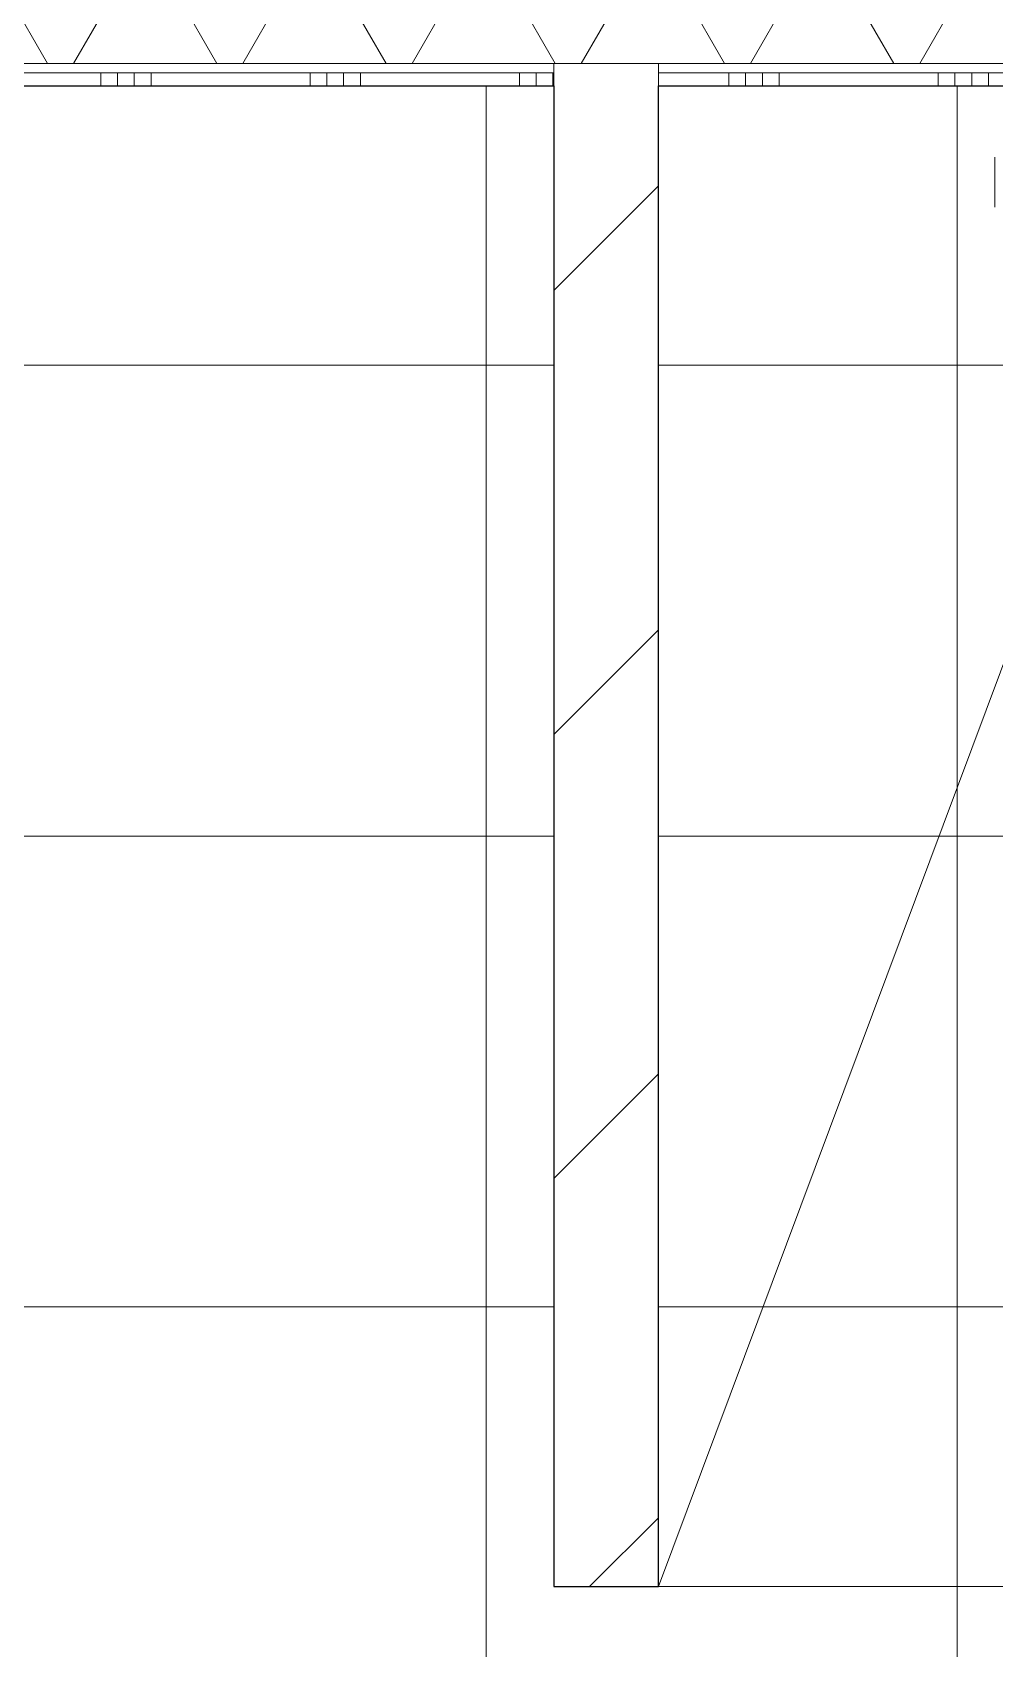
# Model space of a CAD drawing. Header units: millimetres. Extents: x -7971 to 7092, y -1127 to 14057.
# Drawn here: x 2639 to 3558, y 5658 to 7202 of the extents above; entities that cross this region are included whole.
import ezdxf

# ---------------------------------------------------------------- set-up
doc = ezdxf.new("R2010")
doc.units = ezdxf.units.MM
for name, color, linetype, lineweight in [('A-DETL', 90, 'Continuous', 9), ('A-FLOR-PATT', 8, 'Continuous', 9), ('A-WALL', 113, 'Continuous', 9), ('A-WALL-PATT', 111, 'Continuous', 25), ('I-WALL', 2, 'Continuous', 9), ('P-SANR-FIXT', 6, 'Continuous', 9)]:
    doc.layers.add(name, color=color, linetype=linetype, lineweight=lineweight)

# ---------------------------------------------------------------- blocks, each defined once
blk = doc.blocks.new('Plumbing_Fixtures-Grohe-Allure-Rainshower_Shower_System_Wall_Mounted-12-METRIC - Allure 27 469 000-445960-1ste verdieping')
at = {"layer": 'P-SANR-FIXT'}
for p, q in [((3558.3, 7082.9), (3558.3, 7058.9)), ((3558.3, 7058.9), (3558.3, 7034.9))]:
    blk.add_line(p, q, dxfattribs=at)

msp = doc.modelspace()

# ---------------------------------------------------------------- hatches: boundary and pattern name
at = {"layer": 'A-FLOR-PATT'}
h = msp.add_hatch(dxfattribs=at)
h.set_pattern_fill('FP_66', color=256, style=0, pattern_type=2)
h.set_pattern_definition([(270, (3072.24, 4633.88), (450, 3e-14), []), (0, (3072.24, 4633.88), (0, 450), [])])
h.paths.add_polyline_path([(2302.2, 2116.9), (3502.2, 2116.9), (3502.2, 2226.9), (2627.2, 2226.9), (2553.2, 2233), (2481.1, 2251.3), (2413.1, 2281.1), (2350.8, 2321.8), (2302.2, 2366.5), (2302.2, 2226.9)])
h.paths.add_polyline_path([(2124.7, 2709.7), (2178.8, 2709.7), (2178.8, 2714), (2191, 2787.3), (2215.1, 2857.6), (2250.5, 2923), (2296.2, 2981.7), (2350.8, 3032), (2413.1, 3072.6), (2481.1, 3102.5), (2557.8, 3121.1), (2627.2, 3126.9), (3527.2, 3126.9), (3601.3, 3120.7), (3676.7, 3101), (3741.4, 3072.6), (3803.6, 3032), (3858.3, 2981.7), (3904, 2923), (3939.3, 2857.6), (3964.6, 2780.4), (3975.7, 2709.7), (4237.2, 2709.7), (4237.2, 4119.9), (4234.6, 4119.4), (4234.6, 4116.9), (4219, 4116.9), (4219, 4119.4), (4214.3, 4119.4), (4214.3, 4659.4), (4237.2, 4659.4), (4237.2, 7150.9), (3827.2, 7150.9), (3827.2, 7117.9), (3811.3, 7117.9), (3812.2, 7083.1), (3818.7, 7082.2), (3819.5, 7083.1), (3876.2, 7082.3), (3876.2, 7035.1), (3819.5, 7035.9), (3818.7, 7035.1), (3728.6, 7035.1), (3728.7, 6805.7), (3841.1, 6805.7), (3844.1, 6802.7), (3844.1, 6555), (3841.1, 6552), (3593.4, 6552), (3590.4, 6555), (3590.4, 6802.7), (3593.4, 6805.7), (3705.8, 6805.7), (3705.7, 7035.1), (3615.7, 7035.9), (3615, 7035.7), (3568.2, 7035.1), (3568.2, 7035.3), (3558.3, 7036.6), (3558.8, 7082.9), (3615, 7082.1), (3615.7, 7083.1), (3622.2, 7083.1), (3622.2, 7117.9), (3607.2, 7117.9), (3607.2, 7150.9), (3237.2, 7150.9), (3237.2, 5716.9), (3137.2, 5716.9), (3137.2, 7150.9), (1907.2, 7150.9), (1907.2, 7144.9), (1915.2, 7144.9), (1915.2, 7094.9), (1907.2, 7094.9), (1907.2, 6294.9), (1915.2, 6294.9), (1915.2, 6244.9), (1907.2, 6244.9), (1907.2, 5116.9), (1976, 5116.9), (1976, 5191), (2388.4, 5190.2), (2388.4, 5116.9), (2427.2, 5116.9), (2427.2, 3596.9), (2388.4, 3596.9), (2387.6, 3522.8), (1976, 3522.8), (1976, 3596.9), (1907.2, 3596.9), (1907.2, 2709.7), (2123.2, 2709.7)])
h.paths.add_polyline_path([(2364.5, 3546.9), (2364.5, 3596.9), (1999.9, 3596.9), (1999.9, 3546.9), (2124.7, 3546.9)])
h.paths.add_polyline_path([(2364.5, 5116.9), (2364.5, 5166.8), (1999.9, 5166.8), (1999.9, 5116.9), (2339.8, 5116.9)])
h.paths.add_polyline_path([(3677.9, 7092.2), (3677.9, 7096.9), (3701.6, 7096.9), (3701.6, 7127.1), (3682.2, 7127.6), (3682.2, 7150.9), (3677.2, 7150.9), (3677.2, 7117.9), (3661.3, 7117.9), (3662.2, 7092.2), (3677.2, 7092.2)])
h.paths.add_polyline_path([(3770.6, 7096.9), (3772.2, 7096.9), (3773.2, 7117.9), (3757.2, 7117.9), (3757.2, 7150.9), (3752.2, 7150.9), (3751.8, 7127.1), (3732.9, 7127.1), (3732.9, 7096.9), (3751.8, 7097.5), (3748, 7109.1), (3749, 7112.9), (3752.2, 7115.8), (3755.5, 7116.6), (3759.3, 7115.6), (3762, 7112.9), (3768.7, 7096.9), (3770.2, 7096.9)])
at = {"layer": 'A-WALL-PATT', "lineweight": 9}
h = msp.add_hatch(dxfattribs=at)
h.set_pattern_fill('FP_10', color=256, angle=60, style=0, pattern_type=2)
h.set_pattern_definition([(60, (2504.24, 7150.87), (-121.244, 70), []), (120, (2504.24, 7150.87), (-121.244, -70), [])])
h.paths.add_polyline_path([(4419.3, 7172.4), (4493.7, 7172.4), (4493.7, 7261.4), (1779.2, 7261.4), (1779.2, 7172.4), (4258.7, 7172.4)])
h.paths.add_polyline_path([(879.2, 7172.4), (879.2, 7261.4), (792.7, 7261.4), (792.7, 7172.4), (833.9, 7172.4)])
h = msp.add_hatch(dxfattribs=at)
h.set_pattern_fill('FP_32', color=256, style=0, pattern_type=2)
h.set_pattern_definition([(45, (0, 0), (-212.132, 212.132), [])])
h.paths.add_polyline_path([(3137.2, 5716.9), (3237.2, 5716.9), (3237.2, 7172.4), (3137.2, 7172.4), (3137.2, 6051.3)])
h = msp.add_hatch(dxfattribs=at)
h.set_pattern_fill('FP_9', color=256, angle=90, style=0, pattern_type=2)
h.set_pattern_definition([(90, (2504.24, 7150.87), (-200, 4e-13), []), (90, (2520.24, 7150.87), (-200, 4e-13), []), (90, (2536.24, 7150.87), (-200, 4e-13), []), (90, (2552.24, 7150.87), (-200, 4e-13), [])])
h.paths.add_polyline_path([(4237.2, 7150.9), (4237.2, 7163.4), (3237.2, 7163.4), (3237.2, 7150.9), (3845.7, 7150.9)])
h.paths.add_polyline_path([(3137.2, 7150.9), (3137.2, 7163.4), (1885.7, 7163.4), (1885.7, 7150.9), (2698.3, 7150.9)])
h.paths.add_polyline_path([(1796.7, 7150.9), (1796.7, 7163.4), (1779.2, 7163.4), (1779.2, 7150.9), (1787.7, 7150.9)])
h.paths.add_polyline_path([(879.2, 7150.9), (879.2, 7163.4), (771.2, 7163.4), (771.2, 7150.9), (833.9, 7150.9)])

# ---------------------------------------------------------------- linework, layer by layer
at = {"layer": 'A-DETL'}
for p, q in [((3237.2, 5716.9), (3717.2, 7001.9)), ((3197.2, 5716.9), (4237.2, 5716.9))]:
    msp.add_line(p, q, dxfattribs=at)
at = {"layer": 'A-WALL'}
for p, q in [((1885.7, 7172.4), (4493.7, 7172.4)), ((3137.2, 7150.9), (3137.2, 7172.4)), ((3237.2, 7150.9), (3237.2, 7172.4)), ((1885.7, 7163.4), (3137.2, 7163.4)), ((3237.2, 7163.4), (4237.2, 7163.4))]:
    msp.add_line(p, q, dxfattribs=at)
at = {"layer": 'A-WALL', "lineweight": 25}
for p, q in [((3137.2, 7150.9), (3137.2, 5716.9)), ((3237.2, 5716.9), (3237.2, 7150.9)), ((3137.2, 5716.9), (3237.2, 5716.9))]:
    msp.add_line(p, q, dxfattribs=at)
at = {"layer": 'I-WALL', "lineweight": 25}
for p, q in [((1907.2, 7150.9), (3137.2, 7150.9)), ((3237.2, 7150.9), (3682.2, 7150.9))]:
    msp.add_line(p, q, dxfattribs=at)

# ---------------------------------------------------------------- block references
at = {"layer": 'P-SANR-FIXT'}
msp.add_blockref('Plumbing_Fixtures-Grohe-Allure-Rainshower_Shower_System_Wall_Mounted-12-METRIC - Allure 27 469 000-445960-1ste verdieping', (0, 0), dxfattribs=at)

doc.saveas('drawing.dxf')
